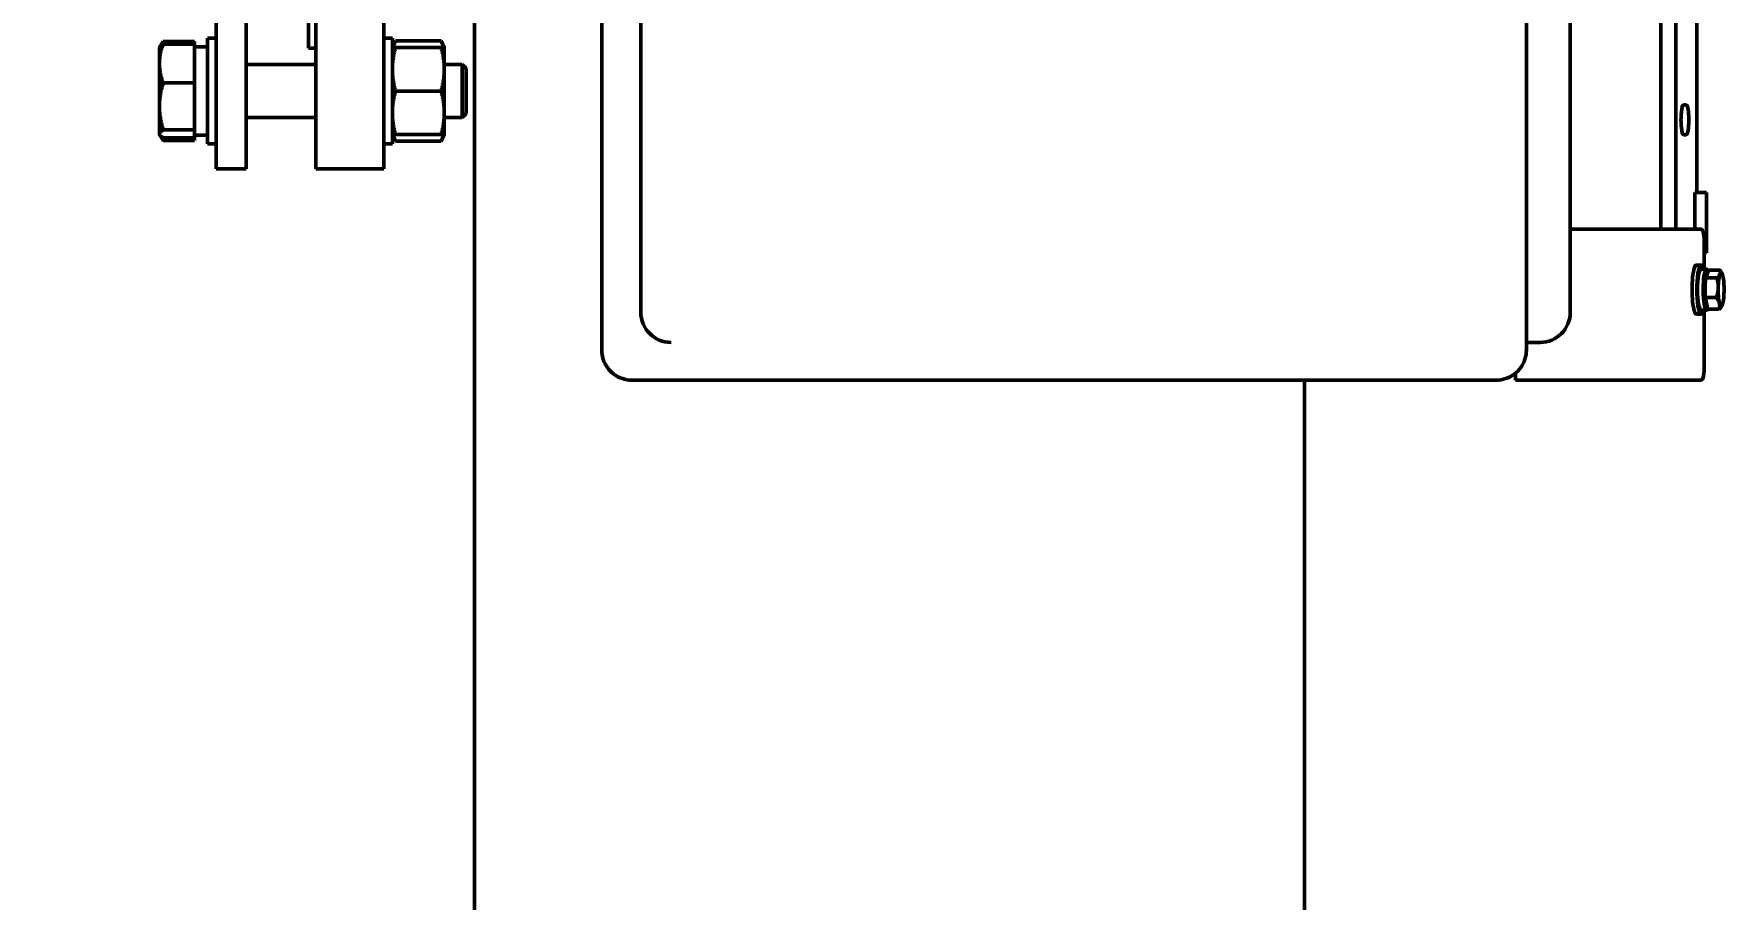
# Model space of a CAD drawing. Header units: inches. Extents: x 15 to 402, y 6 to 258.
# Drawn here: x 287.09 to 315.09, y 75.27 to 89.6 of the extents above; entities that cross this region are included whole.
import ezdxf

# ---------------------------------------------------------------- set-up
doc = ezdxf.new("R2010")
doc.units = ezdxf.units.IN
doc.header["$LTSCALE"] = 12
doc.header["$MEASUREMENT"] = 0
doc.layers.add('Dimension (ANSI)', color=7, linetype='Continuous', lineweight=25)
doc.layers.add('Visible (ANSI)', color=7, linetype='Continuous', lineweight=50)
doc.styles.add('MEMCOR Medium', font='arial.ttf')
doc.dimstyles.new('Default (ANSI)', dxfattribs={"dimscale": 12, "dimtxt": 0.15, "dimasz": 0.098425, "dimexe": 0.125, "dimexo": 0.0625, "dimgap": 0.031496, "dimtad": 0, "dimtih": 1, "dimtoh": 1, "dimdec": 4, "dimrnd": 1e-08, "dimzin": 3, "dimdsep": 46, "dimlunit": 5, "dimtxsty": 'MEMCOR Medium', "dimcen": 0.09, "dimdle": 0.393701, "dimclrd": 256, "dimclre": 256, "dimclrt": 256, "dimadec": 0, "dimazin": 1, "dimtfac": 0.8, "dimtofl": 0, "dimtmove": 0, "dimatfit": 3, "dimfxl": 1, "dimfrac": 1, "dimtolj": 1, "dimtzin": 4, "dimlwd": -1, "dimlwe": -1, "dimarcsym": 0})

# ---------------------------------------------------------------- blocks, each defined once
blk = doc.blocks.new('*D18')
at = {"layer": 'Defpoints', "color": 0, "transparency": 16777216}
for p in [(307.643, 129.872), (248.748, 46.337), (295.801, 46.337)]:
    blk.add_point(p, dxfattribs=at)
at = {"layer": 'Dimension (ANSI)', "transparency": 16777216}
for p, q in [((306.893, 129.872), (247.248, 129.872)), ((248.748, 128.69), (248.748, 102.793)), ((248.748, 47.518), (248.748, 90.47)), ((295.051, 46.337), (247.248, 46.337))]:
    blk.add_line(p, q, dxfattribs=at)
for points in [[(248.551, 128.69), (248.945, 128.69), (248.748, 129.872)], [(248.551, 47.518), (248.945, 47.518), (248.748, 46.337)]]:
    blk.add_solid(points, dxfattribs=at)
at = {"layer": 'Dimension (ANSI)', "transparency": 16777216, "char_height": 1.8, "attachment_point": 5, "style": 'MEMCOR Medium'}
for s, insert in [('\\A1; \\fArial|b0|i0;83{\\H0.8x;\\S9#16;} in', (248.748, 98.496)), ('\\A1;[2121.8 mm]{\\P\\fArial|b0|i0;SHIPPING HEIGHT\\P\\fArial|b0|i0;REF.}', (248.748, 92.334))]:
    blk.add_mtext(s, dxfattribs=dict(at, insert=insert))

msp = doc.modelspace()

# ---------------------------------------------------------------- linework, layer by layer
at = {"layer": 'Visible (ANSI)'}
for p, q in [((290.11327, 106.36576), (290.11327, 87.36576)), ((290.61327, 87.36576), (290.61327, 106.36576)), ((291.76827, 106.36576), (291.76827, 87.36576)), ((292.89327, 106.36576), (292.89327, 87.36576)), ((296.50096, 84.36576), (296.50096, 101.11576)), ((311.81649, 84.36576), (311.81649, 101.11576)), ((297.14894, 100.49076), (297.14894, 84.99076)), ((312.54342, 84.99076), (312.54342, 100.49076)), ((314.0438, 86.36576), (314.0438, 100.11576)), ((314.29, 100.11576), (314.29, 86.36576)), ((314.6373, 86.97576), (314.6373, 94.85576)), ((291.64327, 90.41786), (291.64327, 89.36576)), ((294.39302, 66.60646), (294.39302, 89.86871)), ((289.17552, 89.37414), (289.18097, 89.38358)), ((289.17552, 89.37414), (289.17552, 89.10999)), ((289.18097, 89.38358), (289.20435, 89.42408)), ((289.75365, 89.47458), (289.23972, 89.47458)), ((289.75365, 89.43142), (289.23972, 89.43142)), ((289.75365, 89.47458), (289.75365, 89.43142)), ((289.75365, 89.43142), (289.75365, 89.20664)), ((289.75365, 89.38489), (289.97265, 89.38489)), ((289.97265, 89.53039), (289.97265, 87.78039)), ((290.11327, 89.53039), (289.97265, 89.53039)), ((291.76827, 89.36576), (291.64327, 89.36576)), ((292.89327, 89.53039), (293.0339, 89.53039)), ((293.0339, 87.78039), (293.0339, 89.53039)), ((293.0339, 89.37439), (293.08577, 89.48562)), ((293.84103, 89.48562), (293.08577, 89.48562)), ((293.84103, 89.37439), (293.08577, 89.37439)), ((293.8929, 89.37439), (293.84103, 89.48562)), ((293.8929, 89.01489), (293.8929, 89.37439)), ((289.17552, 89.10999), (289.17552, 88.40056)), ((289.75365, 89.01335), (289.75365, 89.20664)), ((290.61327, 89.09289), (291.76827, 89.09289)), ((293.8929, 89.09289), (294.18749, 89.09289)), ((294.18749, 88.21789), (294.18749, 89.09289)), ((294.25365, 89.02674), (294.18749, 89.09289)), ((289.75365, 88.78857), (289.23972, 88.78857)), ((289.75365, 89.01335), (289.75365, 88.78857)), ((289.75365, 88.78857), (289.75365, 88.51723)), ((293.8929, 88.29589), (293.8929, 89.01489)), ((294.25365, 89.02674), (294.25365, 88.28404)), ((289.75365, 88.28389), (289.75365, 88.51723)), ((293.84103, 88.65539), (293.08577, 88.65539)), ((289.17552, 88.40056), (289.17552, 87.94596)), ((289.75365, 88.28389), (289.75365, 88.01255)), ((290.61327, 88.21789), (291.76827, 88.21789)), ((293.8929, 87.93639), (293.8929, 88.29589)), ((293.8929, 88.21789), (294.18749, 88.21789)), ((294.25365, 88.28404), (294.18749, 88.21789)), ((314.42024, 88.42826), (314.46365, 88.42826)), ((289.17552, 87.94596), (289.17552, 87.93664)), ((289.17552, 87.93664), (289.18097, 87.92721)), ((289.18097, 87.92721), (289.20435, 87.88671)), ((289.75365, 88.01255), (289.23972, 88.01255)), ((289.75365, 88.01255), (289.75365, 87.96598)), ((289.75365, 87.92589), (289.75365, 87.96598)), ((289.75365, 87.92589), (289.97265, 87.92589)), ((289.75365, 87.92589), (289.75365, 87.87937)), ((293.0339, 87.93639), (293.08577, 87.82516)), ((293.84103, 87.93639), (293.08577, 87.93639)), ((293.8929, 87.93639), (293.84103, 87.82516)), ((314.46365, 87.92826), (314.42024, 87.92826)), ((289.75365, 87.87937), (289.23972, 87.87937)), ((289.75365, 87.83621), (289.23972, 87.83621)), ((289.75365, 87.87937), (289.75365, 87.83621)), ((290.11327, 87.78039), (289.97265, 87.78039)), ((292.89327, 87.78039), (293.0339, 87.78039)), ((293.84103, 87.82516), (293.08577, 87.82516)), ((290.11327, 87.36576), (290.61327, 87.36576)), ((292.89327, 87.36576), (291.76827, 87.36576)), ((314.80196, 86.97576), (314.60474, 86.97576)), ((314.60474, 86.36576), (314.60474, 86.97576)), ((314.80196, 85.97576), (314.80196, 86.97576)), ((313.62047, 86.36576), (312.54342, 86.36576)), ((313.62047, 86.36576), (314.12729, 86.36576)), ((314.71802, 86.36576), (314.12729, 86.36576)), ((314.76143, 85.70576), (314.76143, 86.11576)), ((314.80196, 85.97576), (314.76143, 85.97576)), ((314.63119, 85.77176), (314.70998, 85.77176)), ((314.80255, 85.70576), (314.70998, 85.70576)), ((314.80787, 85.62383), (314.83374, 85.68802)), ((314.83374, 85.68802), (315.02371, 85.68802)), ((314.77543, 85.23738), (314.77871, 85.39851)), ((314.77871, 85.39851), (314.78199, 85.55964)), ((314.78199, 85.55964), (314.80787, 85.62383)), ((314.78199, 85.55964), (314.97196, 85.55964)), ((314.81711, 85.64676), (314.80255, 85.64676)), ((315.05676, 85.63334), (315.0485, 85.6486)), ((314.77543, 85.23738), (314.9654, 85.23738)), ((314.79802, 85.14044), (314.77543, 85.23738)), ((314.82061, 85.0435), (314.79802, 85.14044)), ((314.63119, 84.95976), (314.70998, 84.95976)), ((314.80255, 85.02576), (314.70998, 85.02576)), ((314.76143, 84.11576), (314.76143, 85.02576)), ((314.81099, 85.08476), (314.80255, 85.08476)), ((314.82061, 85.0435), (315.01058, 85.0435)), ((315.05676, 85.09819), (315.05609, 85.09694)), ((311.81649, 84.49076), (312.04342, 84.49076)), ((296.9833, 83.86596), (296.9833, 83.86576)), ((296.99716, 83.86576), (296.9833, 83.86576)), ((296.99716, 83.86576), (311.27688, 83.86576)), ((308.14327, 83.86576), (308.14327, 53.86576)), ((308.14327, 53.86576), (308.14327, 83.86576)), ((311.27688, 83.86576), (311.32029, 83.86576)), ((311.6377, 83.98144), (311.6377, 83.86576)), ((311.6377, 83.86576), (313.62047, 83.86576)), ((314.12729, 83.86576), (313.62047, 83.86576)), ((314.12729, 83.86576), (314.71802, 83.86576))]:
    msp.add_line(p, q, dxfattribs=at)
for centre, start, end in [((297.64894, 84.99076), 180, 270), ((312.04342, 84.99076), 270, 0)]:
    msp.add_arc(centre, 0.5, start, end, dxfattribs=at)
for centre, major_axis, start_param, end_param in [((314.42024, 88.17826), (0, -0.25), 3.14159265, 6.28318531), ((314.46365, 88.17826), (0, 0.25), 3.14159265, 6.28318531), ((314.71802, 86.11576), (0, 0.25), 4.71238898, 6.28318531), ((314.63119, 85.36576), (0, -0.406), 3.14159265, 6.28318531), ((314.70998, 85.36576), (0, -0.406), 2.56337561, 6.86140235), ((314.70998, 85.36576), (0, 0.34), 0, 3.14159265), ((314.80255, 85.36576), (0, -0.34), 2.70033439, 6.60764803), ((314.80255, 85.36576), (0, -0.281), 3.14159265, 6.28318531), ((315.04186, 85.36576), (0, -0.281), 4.59557358, 5.64277113), ((315.04186, 85.36576), (0, -0.281), 3.54837603, 4.59557358), ((315.04186, 85.36576), (0, 0.281), 5.64277113, 6.68996869), ((315.04186, 85.36576), (0, 0.281), 4.59557358, 5.64277113), ((315.04186, 85.36576), (0, -0.281), 5.64277113, 6.68996869), ((315.04186, 85.36576), (0, 0.281), 3.54837603, 4.59557358), ((314.71802, 84.11576), (0, -0.25), 0, 1.57079633)]:
    msp.add_ellipse(centre, major_axis=major_axis, ratio=0.17364818, start_param=start_param, end_param=end_param, dxfattribs=at)
for points, weights in [([(289.23972, 89.43142), (289.17552, 89.25917), (289.17552, 89.10999)], [1.01001874936, 1.04314139574, 1]), ([(289.18097, 89.38358), (289.19388, 89.40594), (289.23972, 89.43142)], [1.01871564071, 1.03345080387, 1.01001874936]), ([(289.23972, 89.47458), (289.20587, 89.43301), (289.19016, 89.39573)], [1.01001874936, 1.02721658286, 1.02385469408]), ([(293.0339, 89.37439), (293.0339, 89.37439), (293.08577, 89.37439)], [1, 1.0379548493, 1]), ([(293.08577, 89.37439), (293.0339, 89.18174), (293.0339, 89.01489)], [1, 1.0379548493, 1]), ([(293.08577, 89.48562), (293.05842, 89.42698), (293.04573, 89.37439)], [1, 1.01965956375, 1.01895290532]), ([(293.88107, 89.37439), (293.86838, 89.42698), (293.84103, 89.48562)], [1.01895290532, 1.01965956375, 1]), ([(293.8929, 89.01489), (293.8929, 89.18174), (293.84103, 89.37439)], [1, 1.0379548493, 1]), ([(293.84103, 89.37439), (293.8929, 89.37439), (293.8929, 89.37439)], [1, 1.0379548493, 1]), ([(289.17552, 89.10999), (289.17552, 88.96082), (289.23972, 88.78857)], [1, 1.04314139574, 1.01001874936]), ([(289.23972, 88.78857), (289.17552, 88.58064), (289.17552, 88.40056)], [1.01001874936, 1.04314139574, 1]), ([(293.0339, 89.01489), (293.0339, 88.84805), (293.08577, 88.65539)], [1, 1.0379548493, 1]), ([(293.84103, 88.65539), (293.8929, 88.84805), (293.8929, 89.01489)], [1, 1.0379548493, 1]), ([(293.08577, 88.65539), (293.0339, 88.46274), (293.0339, 88.29589)], [1, 1.0379548493, 1]), ([(293.8929, 88.29589), (293.8929, 88.46274), (293.84103, 88.65539)], [1, 1.0379548493, 1]), ([(289.17552, 88.40056), (289.17552, 88.22048), (289.23972, 88.01255)], [1, 1.04314139574, 1.01001874936]), ([(293.0339, 88.29589), (293.0339, 88.12905), (293.08577, 87.93639)], [1, 1.0379548493, 1]), ([(293.84103, 87.93639), (293.8929, 88.12905), (293.8929, 88.29589)], [1, 1.0379548493, 1]), ([(289.23972, 88.01255), (289.17552, 87.97686), (289.17552, 87.94596)], [1.01001874936, 1.04314139574, 1]), ([(289.17552, 87.94596), (289.17552, 87.91505), (289.23972, 87.87937)], [1, 1.04314139574, 1.01001874936]), ([(293.08577, 87.93639), (293.0339, 87.93639), (293.0339, 87.93639)], [1, 1.0379548493, 1]), ([(293.04573, 87.93639), (293.05842, 87.88381), (293.08577, 87.82516)], [1.01895290532, 1.01965956375, 1]), ([(293.8929, 87.93639), (293.8929, 87.93639), (293.84103, 87.93639)], [1, 1.0379548493, 1]), ([(293.84103, 87.82516), (293.86838, 87.88381), (293.88107, 87.93639)], [1, 1.01965956375, 1.01895290532]), ([(289.23972, 87.83621), (289.21837, 87.86243), (289.20435, 87.88671)], [1.01001874936, 1.02079631483, 1.02349946463]), ([(289.21563, 87.89404), (289.22618, 87.86587), (289.23972, 87.83621)], [1.02041412802, 1.01682794065, 1.01001874936]), ([(315.02255, 85.62383), (315.03456, 85.65362), (315.02371, 85.68802)], [1, 1.0379548493, 1]), ([(315.02371, 85.68802), (315.0383, 85.66744), (315.0485, 85.6486)], [1, 1.014698826, 1.01801278341]), ([(314.9654, 85.23738), (314.99187, 85.32373), (314.9934, 85.39851)], [1, 1.0379548493, 1]), ([(314.97196, 85.55964), (315.01055, 85.59404), (315.02255, 85.62383)], [1, 1.0379548493, 1]), ([(314.9934, 85.39851), (314.99492, 85.47329), (314.97196, 85.55964)], [1, 1.0379548493, 1]), ([(315.0127, 85.14044), (315.00222, 85.18543), (314.9654, 85.23738)], [1, 1.0379548493, 1]), ([(315.01058, 85.0435), (315.02319, 85.09545), (315.0127, 85.14044)], [1, 1.0379548493, 1]), ([(315.05609, 85.09694), (315.04263, 85.07208), (315.01058, 85.0435)], [1.0109408091, 1.03132709129, 1])]:
    msp.add_rational_spline(points, weights, degree=2, dxfattribs=at)
for points, knots in [([(296.99716, 83.86576), (296.9448, 83.86576), (296.89244, 83.87419), (296.79306, 83.90698), (296.74605, 83.93133), (296.66201, 83.99334), (296.62498, 84.03098), (296.56435, 84.11571), (296.54075, 84.16279), (296.50906, 84.26184), (296.50096, 84.3138), (296.50096, 84.36576)], [1.57079633, 1.57079633, 1.57079633, 1.57079633, 1.88495559, 1.88495559, 2.19911486, 2.19911486, 2.51327412, 2.51327412, 2.82743339, 2.82743339, 3.14159265, 3.14159265, 3.14159265, 3.14159265]), ([(311.32029, 83.86576), (311.37265, 83.86576), (311.42501, 83.87419), (311.52439, 83.90698), (311.5714, 83.93133), (311.65544, 83.99334), (311.69247, 84.03098), (311.7531, 84.11571), (311.7767, 84.16279), (311.80839, 84.26184), (311.81649, 84.3138), (311.81649, 84.36576)], [4.71238898, 4.71238898, 4.71238898, 4.71238898, 5.02654825, 5.02654825, 5.34070751, 5.34070751, 5.65486678, 5.65486678, 5.96902604, 5.96902604, 6.28318531, 6.28318531, 6.28318531, 6.28318531])]:
    msp.add_open_spline(points, degree=3, knots=knots, dxfattribs=at)

# ---------------------------------------------------------------- dimensions: what is measured, and where the dimension line sits
at = {"layer": 'Dimension (ANSI)'}
dim = msp.add_linear_dim(base=(248.7481, 46.33676), p1=(307.64327, 129.87156), p2=(295.80056, 46.33676), angle=90, text=' \\fArial|b0|i0;<> in\\X[2121.8 mm]{\\P\\fArial|b0|i0;SHIPPING HEIGHT\\P\\fArial|b0|i0;REF.}', dimstyle='Default (ANSI)', override={"dimgap": 0.031496, "dimdec": 4, "dimpost": '', "dimtol": 0, "dimlim": 0, "dimtp": 0, "dimtm": 0, "dimtdec": 2, "dimatfit": 1}, dxfattribs=at)
dim.commit()
dim.dimension.update_dxf_attribs({"geometry": '*D18', "text_midpoint": (248.7481, 96.63145), "dimtype": 160})

doc.saveas('drawing.dxf')
